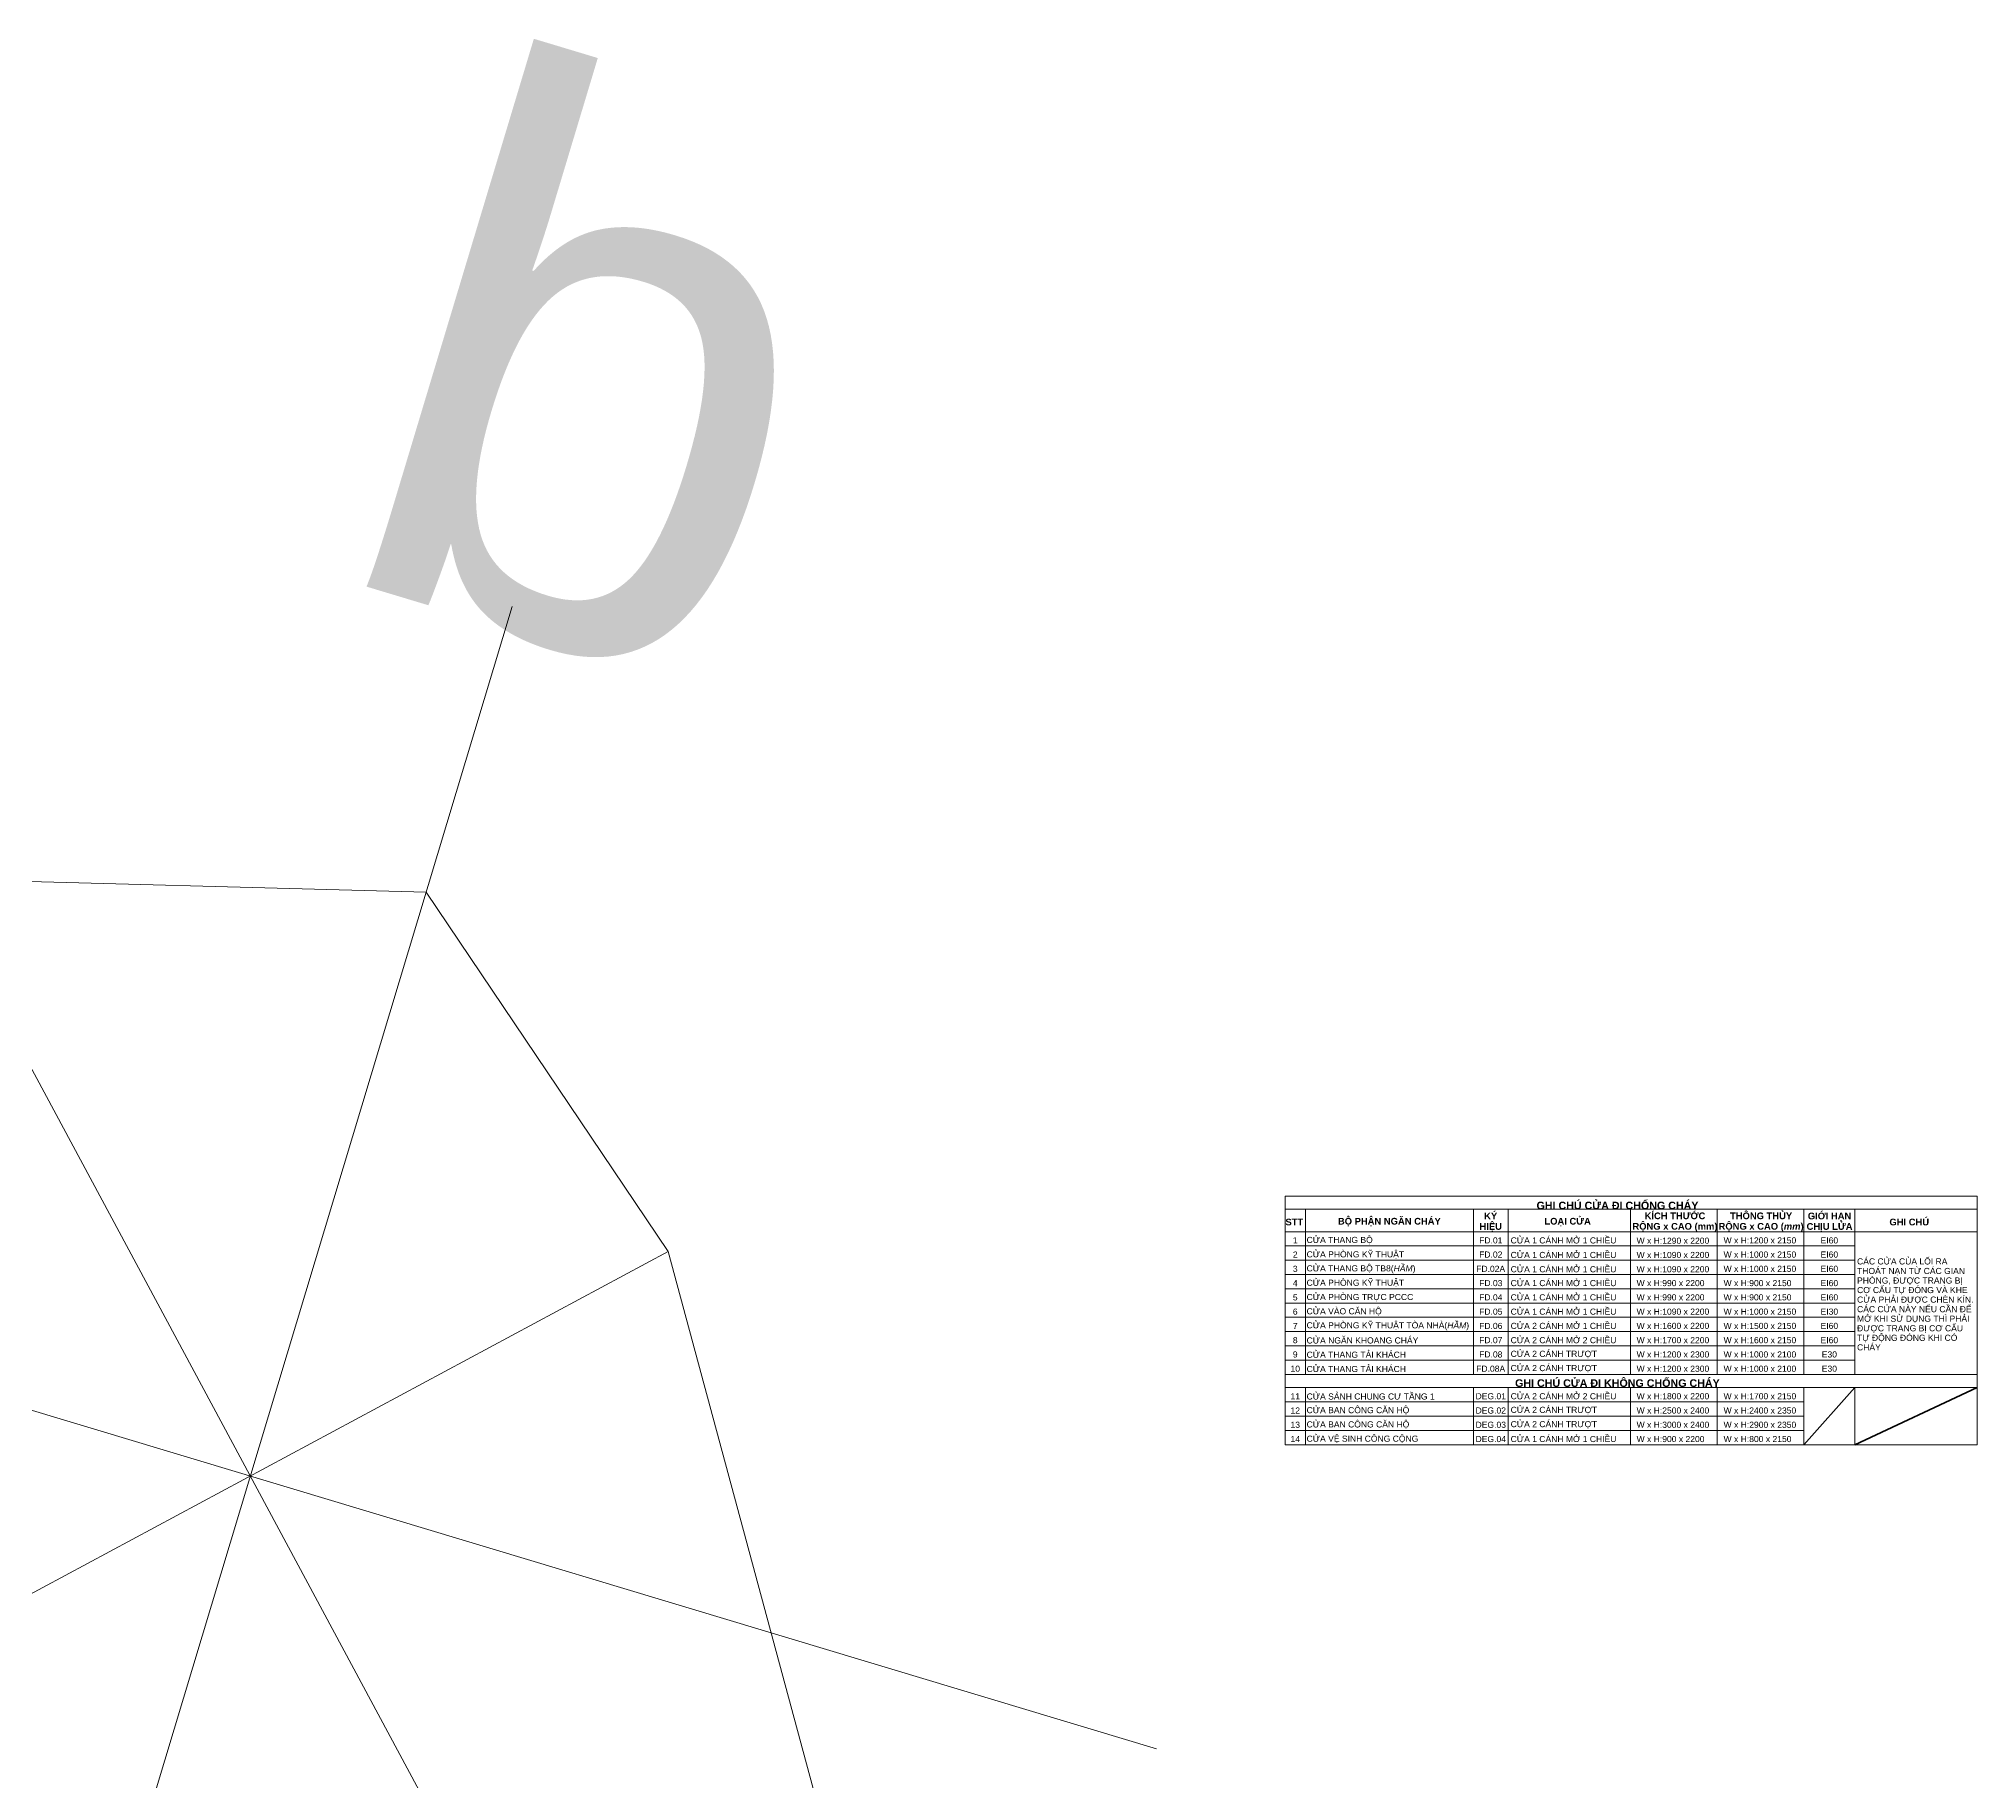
# Model space of a CAD drawing. Header units: millimetres. Extents: x 1591 to 239055, y -15958 to 83255.
# Drawn here: x 39640 to 58655, y -1377 to 15718 of the extents above; entities that cross this region are included whole.
import ezdxf

# ---------------------------------------------------------------- set-up
doc = ezdxf.new("R2010")
doc.units = ezdxf.units.MM
for name, color, linetype, lineweight in [('A-DETL-THIN', 151, 'Continuous', 18), ('A-DETL-WIDE', 214, 'Continuous', 70), ('G-ANNO-TEXT-1', 7, 'Continuous', 9), ('HOA GIO_TIEN GIANG_dwg-1', 250, 'Continuous', 18), ('TEXT', 7, 'Continuous', 9), ('TEXT-1', 7, 'Continuous', 18)]:
    doc.layers.add(name, color=color, linetype=linetype, lineweight=lineweight)
doc.styles.add('Arial', font='arial_0.ttf', dxfattribs={"height": 5335.983317})
doc.styles.add('Arial_3', font='arial_0.ttf', dxfattribs={"height": 75})
doc.styles.add('Arial_6', font='arial_0.ttf', dxfattribs={"height": 60})
doc.styles.add('Arial_B', font='arialbd_0.ttf', dxfattribs={"height": 66})

# ---------------------------------------------------------------- blocks, each defined once
blk = doc.blocks.new('HOA GIO_TIEN GIANG_dwg-1605386-TỔNG THỂ_HOA GIÓ')
at = {"layer": 'TEXT'}
for p, q in [((8395, 10147), (2680, -8828)), ((15264, -15958), (2679, 7475)), ((-5985, 5174), (14714, -1060)), ((-15264, -9710), (9926, 3819))]:
    blk.add_line(p, q, dxfattribs=at)
at = {"layer": 'TEXT', "flags": 128}
blk.add_lwpolyline([(7552, 7347), (9926, 3819), (15264, -15958), (3396, -6448), (-15264, -9710), (2679, 7475), (7552, 7347), (9926, 3819), (15264, -15958), (3396, -6448), (-15264, -9710), (2679, 7475)], close=True, dxfattribs=at)
at = {"layer": 'TEXT-1', "insert": (8045, 15591), "char_height": 5336, "width": 4124.3, "attachment_point": 1, "rotation": 343.2379, "line_spacing_factor": 0.941778, "style": 'Arial'}
blk.add_mtext('b', dxfattribs=at)

msp = doc.modelspace()

# ---------------------------------------------------------------- linework, layer by layer
at = {"layer": 'A-DETL-THIN'}
for p, q in [((51865.5, 1924.3), (51865.5, 4364.3)), ((51865.5, 4364.3), (58655.5, 4364.3)), ((51865.5, 4234.3), (58655.5, 4234.3)), ((52065.5, 2614.3), (52065.5, 4234.3)), ((53715.5, 2614.3), (53715.5, 4234.3)), ((54055.5, 2614.3), (54055.5, 4234.3)), ((55255.5, 2614.3), (55255.5, 4234.3)), ((56105.5, 2614.3), (56105.5, 4234.3)), ((56955.5, 2614.3), (56955.5, 4234.3)), ((57455.5, 3454.3), (57455.5, 4234.3)), ((58655.5, 1924.3), (58655.5, 4364.3)), ((51865.5, 4014.3), (58655.5, 4014.3)), ((51865.5, 4014.3), (58655.5, 4014.3)), ((51865.5, 4014.3), (58655.5, 4014.3)), ((51865.5, 4014.3), (58655.5, 4014.3)), ((51865.5, 3874.3), (57455.5, 3874.3)), ((51865.5, 3734.3), (57455.5, 3734.3)), ((51865.5, 3594.3), (57455.5, 3594.3)), ((51865.5, 3454.3), (57455.5, 3454.3)), ((53715.5, 3399.3), (53715.5, 3594.3)), ((57455.5, 2614.3), (57455.5, 3594.3)), ((57455.5, 3174.3), (57455.5, 3454.3)), ((51865.5, 3314.3), (57455.5, 3314.3)), ((51865.5, 3174.3), (57455.5, 3174.3)), ((51865.5, 3174.3), (57455.5, 3174.3)), ((51865.5, 3034.3), (57455.5, 3034.3)), ((51865.5, 3034.3), (57455.5, 3034.3)), ((51865.5, 2894.3), (57455.5, 2894.3)), ((51865.5, 2754.3), (57455.5, 2754.3)), ((51865.5, 2614.3), (57455.5, 2614.3)), ((51865.5, 2614.3), (58655.5, 2614.3)), ((51865.5, 2484.3), (58655.5, 2484.3)), ((52065.5, 1924.3), (52065.5, 2484.3)), ((53715.5, 1924.3), (53715.5, 2484.3)), ((54055.5, 1924.3), (54055.5, 2484.3)), ((55255.5, 1924.3), (55255.5, 2484.3)), ((56105.5, 1924.3), (56105.5, 2484.3)), ((56955.5, 1924.3), (56955.5, 2484.3)), ((57455.5, 1924.3), (57455.5, 2484.3)), ((51865.5, 2344.3), (56955.5, 2344.3)), ((51865.5, 2204.3), (56955.5, 2204.3)), ((51865.5, 2064.3), (56955.5, 2064.3)), ((51865.5, 1924.3), (56955.5, 1924.3)), ((51865.5, 1924.3), (58655.5, 1924.3))]:
    msp.add_line(p, q, dxfattribs=at)
at = {"layer": 'A-DETL-WIDE'}
for p, q in [((57455.5, 2484.3), (56955.5, 1924.3)), ((57455.5, 1924.3), (58655.5, 2484.3))]:
    msp.add_line(p, q, dxfattribs=at)

# ---------------------------------------------------------------- block references
at = {"layer": 'HOA GIO_TIEN GIANG_dwg-1'}
msp.add_blockref('HOA GIO_TIEN GIANG_dwg-1605386-TỔNG THỂ_HOA GIÓ', (35888.9, 0), dxfattribs=at)

# ---------------------------------------------------------------- texts
at = {"layer": 'G-ANNO-TEXT-1', "line_spacing_factor": 0.936439}
for s, insert, char_height, width, attachment_point, style in [('\\pt381.00018,761.9997,1142.99988,1524.00006,1905.00024,2285.99976,2666.99994,3048.00012,3429.0003,3809.99982,4191,4572.00018,4952.9997,5333.99988,5715.00006,6096.00024,6476.99976,6857.99994,7239.00012,7620.0003,8000.99982,8382,8763.00018,9143.9997,9524.99988,9906.00006,10287.00024,10667.99976,11048.99994,11430.00012,11811.0003,12191.99982;KÝ\\PHIỆU', (53882.9, 4108.4), 66, 260.1, 5, 'Arial_B'), ('\\pt3,6,9,12,15,18,21,24,27,30,33,36,39,42,45,48,51,54,57,60,63,66,69,72,75,78,81,84,87,90,93,96;{\\fArial|b1|i0|c0|p34;GHI CHÚ CỬA ĐI CHỐNG CHÁY}', (55126.7, 4270.8), 75, 3710.7, 5, 'Arial_3'), ('\\pt381.00018,761.9997,1142.99988,1524.00006,1905.00024,2285.99976,2666.99994,3048.00012,3429.0003,3809.99982,4191,4572.00018,4952.9997,5333.99988,5715.00006,6096.00024,6476.99976,6857.99994,7239.00012,7620.0003,8000.99982,8382,8763.00018,9143.9997,9524.99988,9906.00006,10287.00024,10667.99976,11048.99994,11430.00012,11811.0003,12191.99982;KÍCH THƯỚC\\PRỘNG x CAO (mm)', (55690.5, 4108.4), 66, 821.7, 5, 'Arial_B'), ('\\pt381.00018,761.9997,1142.99988,1524.00006,1905.00024,2285.99976,2666.99994,3048.00012,3429.0003,3809.99982,4191,4572.00018,4952.9997,5333.99988,5715.00006,6096.00024,6476.99976,6857.99994,7239.00012,7620.0003,8000.99982,8382,8763.00018,9143.9997,9524.99988,9906.00006,10287.00024,10667.99976,11048.99994,11430.00012,11811.0003,12191.99982;THÔNG THỦY\\PRỘNG x CAO ({\\fArial|b1|i1|c0|p34;mm})', (56535.5, 4108.4), 66, 819.6, 5, 'Arial_B'), ('\\pt381.00018,761.9997,1142.99988,1524.00006,1905.00024,2285.99976,2666.99994,3048.00012,3429.0003,3809.99982,4191,4572.00018,4952.9997,5333.99988,5715.00006,6096.00024,6476.99976,6857.99994,7239.00012,7620.0003,8000.99982,8382,8763.00018,9143.9997,9524.99988,9906.00006,10287.00024,10667.99976,11048.99994,11430.00012,11811.0003,12191.99982;GIỚI HẠN\\PCHỊU LỬA', (57206.8, 4108.4), 66, 436.5, 5, 'Arial_B'), ('\\pt381.00018,761.9997,1142.99988,1524.00006,1905.00024,2285.99976,2666.99994,3048.00012,3429.0003,3809.99982,4191,4572.00018,4952.9997,5333.99988,5715.00006,6096.00024,6476.99976,6857.99994,7239.00012,7620.0003,8000.99982,8382,8763.00018,9143.9997,9524.99988,9906.00006,10287.00024,10667.99976,11048.99994,11430.00012,11811.0003,12191.99982;STT', (51956.3, 4108.6), 66, 242.1, 5, 'Arial_B'), ('\\pt381.00018,761.9997,1142.99988,1524.00006,1905.00024,2285.99976,2666.99994,3048.00012,3429.0003,3809.99982,4191,4572.00018,4952.9997,5333.99988,5715.00006,6096.00024,6476.99976,6857.99994,7239.00012,7620.0003,8000.99982,8382,8763.00018,9143.9997,9524.99988,9906.00006,10287.00024,10667.99976,11048.99994,11430.00012,11811.0003,12191.99982;BỘ PHẬN NGĂN CHÁY', (52888.5, 4108.6), 66, 1224.3, 5, 'Arial_B'), ('\\pt381.00018,761.9997,1142.99988,1524.00006,1905.00024,2285.99976,2666.99994,3048.00012,3429.0003,3809.99982,4191,4572.00018,4952.9997,5333.99988,5715.00006,6096.00024,6476.99976,6857.99994,7239.00012,7620.0003,8000.99982,8382,8763.00018,9143.9997,9524.99988,9906.00006,10287.00024,10667.99976,11048.99994,11430.00012,11811.0003,12191.99982;LOẠI CỬA', (54637.3, 4108.6), 66, 611.1, 5, 'Arial_B'), ('\\pt381.00018,761.9997,1142.99988,1524.00006,1905.00024,2285.99976,2666.99994,3048.00012,3429.0003,3809.99982,4191,4572.00018,4952.9997,5333.99988,5715.00006,6096.00024,6476.99976,6857.99994,7239.00012,7620.0003,8000.99982,8382,8763.00018,9143.9997,9524.99988,9906.00006,10287.00024,10667.99976,11048.99994,11430.00012,11811.0003,12191.99982;GHI CHÚ', (57988.5, 4108.6), 66, 424.8, 5, 'Arial_B'), ('\\pt381,762,1143,1524,1905,2286,2667,3048,3429,3810,4191,4572,4953,5334,5715,6096,6477,6858,7239,7620,8001,8382,8763,9144,9525,9906,10287,10668,11049,11430,11811,12192;2', (51965.5, 3789.7), 60, 200.4, 5, 'Arial_6'), ('\\pt381,762,1143,1524,1905,2286,2667,3048,3429,3810,4191,4572,4953,5334,5715,6096,6477,6858,7239,7620,8001,8382,8763,9144,9525,9906,10287,10668,11049,11430,11811,12192;1', (51965.5, 3929.7), 60, 200.4, 5, 'Arial_6'), ('\\pt381,762,1143,1524,1905,2286,2667,3048,3429,3810,4191,4572,4953,5334,5715,6096,6477,6858,7239,7620,8001,8382,8763,9144,9525,9906,10287,10668,11049,11430,11811,12192;CỬA THANG BỘ', (52076.9, 3927), 60, 1039.8, 4, 'Arial_6'), ('\\pt381,762,1143,1524,1905,2286,2667,3048,3429,3810,4191,4572,4953,5334,5715,6096,6477,6858,7239,7620,8001,8382,8763,9144,9525,9906,10287,10668,11049,11430,11811,12192;CỬA PHÒNG KỸ THUẬT', (52076.9, 3785.7), 60, 1035.9, 4, 'Arial_6'), ('\\pt381,762,1143,1524,1905,2286,2667,3048,3429,3810,4191,4572,4953,5334,5715,6096,6477,6858,7239,7620,8001,8382,8763,9144,9525,9906,10287,10668,11049,11430,11811,12192;FD.01', (53883.6, 3928.5), 60, 339.3, 5, 'Arial_6'), ('\\pt381,762,1143,1524,1905,2286,2667,3048,3429,3810,4191,4572,4953,5334,5715,6096,6477,6858,7239,7620,8001,8382,8763,9144,9525,9906,10287,10668,11049,11430,11811,12192;FD.02', (53883.6, 3789.7), 60, 339.3, 5, 'Arial_6'), ('\\pt381,762,1143,1524,1905,2286,2667,3048,3429,3810,4191,4572,4953,5334,5715,6096,6477,6858,7239,7620,8001,8382,8763,9144,9525,9906,10287,10668,11049,11430,11811,12192;CỬA 1 CÁNH MỞ 1 CHIỀU', (54078.6, 3928.5), 60, 1075.5, 4, 'Arial_6'), ('\\pt381,762,1143,1524,1905,2286,2667,3048,3429,3810,4191,4572,4953,5334,5715,6096,6477,6858,7239,7620,8001,8382,8763,9144,9525,9906,10287,10668,11049,11430,11811,12192;CỬA 1 CÁNH MỞ 1 CHIỀU', (54078.6, 3785.7), 60, 1071.6, 4, 'Arial_6'), ('\\pt381,762,1143,1524,1905,2286,2667,3048,3429,3810,4191,4572,4953,5334,5715,6096,6477,6858,7239,7620,8001,8382,8763,9144,9525,9906,10287,10668,11049,11430,11811,12192;W x H:1290 x 2200', (55314.1, 3925.7), 60, 738.3, 4, 'Arial_6'), ('\\pt381,762,1143,1524,1905,2286,2667,3048,3429,3810,4191,4572,4953,5334,5715,6096,6477,6858,7239,7620,8001,8382,8763,9144,9525,9906,10287,10668,11049,11430,11811,12192;W x H:1090 x 2200', (55314.1, 3785.7), 60, 742.2, 4, 'Arial_6'), ('\\pt381,762,1143,1524,1905,2286,2667,3048,3429,3810,4191,4572,4953,5334,5715,6096,6477,6858,7239,7620,8001,8382,8763,9144,9525,9906,10287,10668,11049,11430,11811,12192;W x H:1200 x 2150', (56167.4, 3928.5), 60, 744.3, 4, 'Arial_6'), ('\\pt381,762,1143,1524,1905,2286,2667,3048,3429,3810,4191,4572,4953,5334,5715,6096,6477,6858,7239,7620,8001,8382,8763,9144,9525,9906,10287,10668,11049,11430,11811,12192;W x H:1000 x 2150', (56167.4, 3789.7), 60, 740.1, 4, 'Arial_6'), ('\\pt381,762,1143,1524,1905,2286,2667,3048,3429,3810,4191,4572,4953,5334,5715,6096,6477,6858,7239,7620,8001,8382,8763,9144,9525,9906,10287,10668,11049,11430,11811,12192;EI60', (57205, 3928.5), 60, 331.5, 5, 'Arial_6'), ('\\pt381,762,1143,1524,1905,2286,2667,3048,3429,3810,4191,4572,4953,5334,5715,6096,6477,6858,7239,7620,8001,8382,8763,9144,9525,9906,10287,10668,11049,11430,11811,12192;EI60', (57205, 3789.7), 60, 331.5, 5, 'Arial_6'), ('\\pt381,762,1143,1524,1905,2286,2667,3048,3429,3810,4191,4572,4953,5334,5715,6096,6477,6858,7239,7620,8001,8382,8763,9144,9525,9906,10287,10668,11049,11430,11811,12192;3', (51965.5, 3649.7), 60, 200.4, 5, 'Arial_6'), ('\\pt381,762,1143,1524,1905,2286,2667,3048,3429,3810,4191,4572,4953,5334,5715,6096,6477,6858,7239,7620,8001,8382,8763,9144,9525,9906,10287,10668,11049,11430,11811,12192;CỬA THANG BỘ TB8({\\fArial|b0|i1|c0|p34;HẦM})', (52076.9, 3645.7), 60, 1633.2, 4, 'Arial_6'), ('\\pt381,762,1143,1524,1905,2286,2667,3048,3429,3810,4191,4572,4953,5334,5715,6096,6477,6858,7239,7620,8001,8382,8763,9144,9525,9906,10287,10668,11049,11430,11811,12192;FD.02A', (53882.7, 3649.7), 60, 339.3, 5, 'Arial_6'), ('\\pt381,762,1143,1524,1905,2286,2667,3048,3429,3810,4191,4572,4953,5334,5715,6096,6477,6858,7239,7620,8001,8382,8763,9144,9525,9906,10287,10668,11049,11430,11811,12192;CỬA 1 CÁNH MỞ 1 CHIỀU', (54078.6, 3645.7), 60, 1069.5, 4, 'Arial_6'), ('\\pt381,762,1143,1524,1905,2286,2667,3048,3429,3810,4191,4572,4953,5334,5715,6096,6477,6858,7239,7620,8001,8382,8763,9144,9525,9906,10287,10668,11049,11430,11811,12192;W x H:1090 x 2200', (55314.1, 3645.7), 60, 744.3, 4, 'Arial_6'), ('\\pt381,762,1143,1524,1905,2286,2667,3048,3429,3810,4191,4572,4953,5334,5715,6096,6477,6858,7239,7620,8001,8382,8763,9144,9525,9906,10287,10668,11049,11430,11811,12192;W x H:1000 x 2150', (56167.4, 3649.7), 60, 748.2, 4, 'Arial_6'), ('\\pt381,762,1143,1524,1905,2286,2667,3048,3429,3810,4191,4572,4953,5334,5715,6096,6477,6858,7239,7620,8001,8382,8763,9144,9525,9906,10287,10668,11049,11430,11811,12192;EI60', (57205, 3649.7), 60, 331.5, 5, 'Arial_6'), ('\\pt381,762,1143,1524,1905,2286,2667,3048,3429,3810,4191,4572,4953,5334,5715,6096,6477,6858,7239,7620,8001,8382,8763,9144,9525,9906,10287,10668,11049,11430,11811,12192;CÁC CỬA CỦA LỐI RA THOÁT NẠN TỪ CÁC GIAN PHÒNG, ĐƯỢC TRANG BỊ CƠ CẤU TỰ ĐÓNG VÀ KHE CỬA PHẢI ĐƯỢC CHÈN KÍN. CÁC CỬA NÀY NẾU CẦN ĐỂ MỞ KHI SỬ DỤNG THÌ PHẢI ĐƯỢC TRANG BỊ CƠ CẤU TỰ ĐỘNG ĐÓNG KHI CÓ CHÁY', (57476.6, 3300.9), 60, 1168.8, 4, 'Arial_6'), ('\\pt381,762,1143,1524,1905,2286,2667,3048,3429,3810,4191,4572,4953,5334,5715,6096,6477,6858,7239,7620,8001,8382,8763,9144,9525,9906,10287,10668,11049,11430,11811,12192;4', (51965.5, 3509.7), 60, 200.4, 5, 'Arial_6'), ('\\pt381,762,1143,1524,1905,2286,2667,3048,3429,3810,4191,4572,4953,5334,5715,6096,6477,6858,7239,7620,8001,8382,8763,9144,9525,9906,10287,10668,11049,11430,11811,12192;CỬA PHÒNG KỸ THUẬT', (52076.9, 3507), 60, 1039.8, 4, 'Arial_6'), ('\\pt381,762,1143,1524,1905,2286,2667,3048,3429,3810,4191,4572,4953,5334,5715,6096,6477,6858,7239,7620,8001,8382,8763,9144,9525,9906,10287,10668,11049,11430,11811,12192;FD.03', (53883.6, 3509.7), 60, 339.3, 5, 'Arial_6'), ('\\pt381,762,1143,1524,1905,2286,2667,3048,3429,3810,4191,4572,4953,5334,5715,6096,6477,6858,7239,7620,8001,8382,8763,9144,9525,9906,10287,10668,11049,11430,11811,12192;CỬA 1 CÁNH MỞ 1 CHIỀU', (54078.6, 3509.7), 60, 1071.6, 4, 'Arial_6'), ('\\pt381,762,1143,1524,1905,2286,2667,3048,3429,3810,4191,4572,4953,5334,5715,6096,6477,6858,7239,7620,8001,8382,8763,9144,9525,9906,10287,10668,11049,11430,11811,12192;W x H:990 x 2200', (55314.1, 3509.7), 60, 706.5, 4, 'Arial_6'), ('\\pt381,762,1143,1524,1905,2286,2667,3048,3429,3810,4191,4572,4953,5334,5715,6096,6477,6858,7239,7620,8001,8382,8763,9144,9525,9906,10287,10668,11049,11430,11811,12192;W x H:900 x 2150', (56167.4, 3509.7), 60, 748.2, 4, 'Arial_6'), ('\\pt381,762,1143,1524,1905,2286,2667,3048,3429,3810,4191,4572,4953,5334,5715,6096,6477,6858,7239,7620,8001,8382,8763,9144,9525,9906,10287,10668,11049,11430,11811,12192;EI60', (57205, 3509.7), 60, 331.5, 5, 'Arial_6'), ('\\pt381,762,1143,1524,1905,2286,2667,3048,3429,3810,4191,4572,4953,5334,5715,6096,6477,6858,7239,7620,8001,8382,8763,9144,9525,9906,10287,10668,11049,11430,11811,12192;5', (51965.5, 3369.7), 60, 200.4, 5, 'Arial_6'), ('\\pt381,762,1143,1524,1905,2286,2667,3048,3429,3810,4191,4572,4953,5334,5715,6096,6477,6858,7239,7620,8001,8382,8763,9144,9525,9906,10287,10668,11049,11430,11811,12192;6', (51965.5, 3229.7), 60, 200.4, 5, 'Arial_6'), ('\\pt381,762,1143,1524,1905,2286,2667,3048,3429,3810,4191,4572,4953,5334,5715,6096,6477,6858,7239,7620,8001,8382,8763,9144,9525,9906,10287,10668,11049,11430,11811,12192;CỬA PHÒNG TRỰC PCCC', (52076.9, 3367), 60, 1621.2, 4, 'Arial_6'), ('\\pt381,762,1143,1524,1905,2286,2667,3048,3429,3810,4191,4572,4953,5334,5715,6096,6477,6858,7239,7620,8001,8382,8763,9144,9525,9906,10287,10668,11049,11430,11811,12192;CỬA VÀO CĂN HỘ', (52076.9, 3227), 60, 1039.8, 4, 'Arial_6'), ('\\pt381,762,1143,1524,1905,2286,2667,3048,3429,3810,4191,4572,4953,5334,5715,6096,6477,6858,7239,7620,8001,8382,8763,9144,9525,9906,10287,10668,11049,11430,11811,12192;FD.04', (53883.6, 3369.7), 60, 339.3, 5, 'Arial_6'), ('\\pt381,762,1143,1524,1905,2286,2667,3048,3429,3810,4191,4572,4953,5334,5715,6096,6477,6858,7239,7620,8001,8382,8763,9144,9525,9906,10287,10668,11049,11430,11811,12192;FD.05', (53883.6, 3229.7), 60, 339.3, 5, 'Arial_6'), ('\\pt381,762,1143,1524,1905,2286,2667,3048,3429,3810,4191,4572,4953,5334,5715,6096,6477,6858,7239,7620,8001,8382,8763,9144,9525,9906,10287,10668,11049,11430,11811,12192;CỬA 1 CÁNH MỞ 1 CHIỀU', (54078.6, 3369.7), 60, 1065.6, 4, 'Arial_6'), ('\\pt381,762,1143,1524,1905,2286,2667,3048,3429,3810,4191,4572,4953,5334,5715,6096,6477,6858,7239,7620,8001,8382,8763,9144,9525,9906,10287,10668,11049,11430,11811,12192;CỬA 1 CÁNH MỞ 1 CHIỀU', (54078.6, 3229.7), 60, 1069.5, 4, 'Arial_6'), ('\\pt381,762,1143,1524,1905,2286,2667,3048,3429,3810,4191,4572,4953,5334,5715,6096,6477,6858,7239,7620,8001,8382,8763,9144,9525,9906,10287,10668,11049,11430,11811,12192;W x H:990 x 2200', (55314.1, 3369.7), 60, 738.3, 4, 'Arial_6'), ('\\pt381,762,1143,1524,1905,2286,2667,3048,3429,3810,4191,4572,4953,5334,5715,6096,6477,6858,7239,7620,8001,8382,8763,9144,9525,9906,10287,10668,11049,11430,11811,12192;W x H:1090 x 2200', (55314.1, 3229.7), 60, 752.1, 4, 'Arial_6'), ('\\pt381,762,1143,1524,1905,2286,2667,3048,3429,3810,4191,4572,4953,5334,5715,6096,6477,6858,7239,7620,8001,8382,8763,9144,9525,9906,10287,10668,11049,11430,11811,12192;W x H:900 x 2150', (56167.4, 3369.7), 60, 748.2, 4, 'Arial_6'), ('\\pt381,762,1143,1524,1905,2286,2667,3048,3429,3810,4191,4572,4953,5334,5715,6096,6477,6858,7239,7620,8001,8382,8763,9144,9525,9906,10287,10668,11049,11430,11811,12192;W x H:1000 x 2150', (56167.4, 3229.7), 60, 746.1, 4, 'Arial_6'), ('\\pt381,762,1143,1524,1905,2286,2667,3048,3429,3810,4191,4572,4953,5334,5715,6096,6477,6858,7239,7620,8001,8382,8763,9144,9525,9906,10287,10668,11049,11430,11811,12192;EI60', (57205, 3369.7), 60, 331.5, 5, 'Arial_6'), ('\\pt381,762,1143,1524,1905,2286,2667,3048,3429,3810,4191,4572,4953,5334,5715,6096,6477,6858,7239,7620,8001,8382,8763,9144,9525,9906,10287,10668,11049,11430,11811,12192;EI30', (57205, 3229.7), 60, 331.5, 5, 'Arial_6'), ('\\pt381,762,1143,1524,1905,2286,2667,3048,3429,3810,4191,4572,4953,5334,5715,6096,6477,6858,7239,7620,8001,8382,8763,9144,9525,9906,10287,10668,11049,11430,11811,12192;7', (51965.5, 3089.7), 60, 200.4, 5, 'Arial_6'), ('\\pt381,762,1143,1524,1905,2286,2667,3048,3429,3810,4191,4572,4953,5334,5715,6096,6477,6858,7239,7620,8001,8382,8763,9144,9525,9906,10287,10668,11049,11430,11811,12192;CỬA PHÒNG KỸ THUẬT TÒA NHÀ({\\fArial|b0|i1|c0|p34;HẦM})', (52076.9, 3087), 60, 1635.3, 4, 'Arial_6'), ('\\pt381,762,1143,1524,1905,2286,2667,3048,3429,3810,4191,4572,4953,5334,5715,6096,6477,6858,7239,7620,8001,8382,8763,9144,9525,9906,10287,10668,11049,11430,11811,12192;FD.06', (53883.6, 3089.7), 60, 339.3, 5, 'Arial_6'), ('\\pt381,762,1143,1524,1905,2286,2667,3048,3429,3810,4191,4572,4953,5334,5715,6096,6477,6858,7239,7620,8001,8382,8763,9144,9525,9906,10287,10668,11049,11430,11811,12192;CỬA 2 CÁNH MỞ 1 CHIỀU', (54078.6, 3089.7), 60, 1091.4, 4, 'Arial_6'), ('\\pt381,762,1143,1524,1905,2286,2667,3048,3429,3810,4191,4572,4953,5334,5715,6096,6477,6858,7239,7620,8001,8382,8763,9144,9525,9906,10287,10668,11049,11430,11811,12192;W x H:1600 x 2200', (55314.1, 3089.7), 60, 752.1, 4, 'Arial_6'), ('\\pt381,762,1143,1524,1905,2286,2667,3048,3429,3810,4191,4572,4953,5334,5715,6096,6477,6858,7239,7620,8001,8382,8763,9144,9525,9906,10287,10668,11049,11430,11811,12192;W x H:1500 x 2150', (56167.4, 3089.7), 60, 746.1, 4, 'Arial_6'), ('\\pt381,762,1143,1524,1905,2286,2667,3048,3429,3810,4191,4572,4953,5334,5715,6096,6477,6858,7239,7620,8001,8382,8763,9144,9525,9906,10287,10668,11049,11430,11811,12192;EI60', (57205, 3089.7), 60, 331.5, 5, 'Arial_6'), ('\\pt381,762,1143,1524,1905,2286,2667,3048,3429,3810,4191,4572,4953,5334,5715,6096,6477,6858,7239,7620,8001,8382,8763,9144,9525,9906,10287,10668,11049,11430,11811,12192;8', (51965.5, 2949.7), 60, 200.4, 5, 'Arial_6'), ('\\pt381,762,1143,1524,1905,2286,2667,3048,3429,3810,4191,4572,4953,5334,5715,6096,6477,6858,7239,7620,8001,8382,8763,9144,9525,9906,10287,10668,11049,11430,11811,12192;CỬA NGĂN KHOANG CHÁY', (52076.9, 2947), 60, 1476.3, 4, 'Arial_6'), ('\\pt381,762,1143,1524,1905,2286,2667,3048,3429,3810,4191,4572,4953,5334,5715,6096,6477,6858,7239,7620,8001,8382,8763,9144,9525,9906,10287,10668,11049,11430,11811,12192;CỬA THANG TẢI KHÁCH', (52076.9, 2807), 60, 1039.8, 4, 'Arial_6'), ('\\pt381,762,1143,1524,1905,2286,2667,3048,3429,3810,4191,4572,4953,5334,5715,6096,6477,6858,7239,7620,8001,8382,8763,9144,9525,9906,10287,10668,11049,11430,11811,12192;FD.07', (53883.6, 2949.7), 60, 339.3, 5, 'Arial_6'), ('\\pt381,762,1143,1524,1905,2286,2667,3048,3429,3810,4191,4572,4953,5334,5715,6096,6477,6858,7239,7620,8001,8382,8763,9144,9525,9906,10287,10668,11049,11430,11811,12192;CỬA 2 CÁNH MỞ 2 CHIỀU', (54078.6, 2949.7), 60, 1065.6, 4, 'Arial_6'), ('\\pt381,762,1143,1524,1905,2286,2667,3048,3429,3810,4191,4572,4953,5334,5715,6096,6477,6858,7239,7620,8001,8382,8763,9144,9525,9906,10287,10668,11049,11430,11811,12192;CỬA 2 CÁNH TRƯỢT', (54078.6, 2809.7), 60, 1057.8, 4, 'Arial_6'), ('\\pt381,762,1143,1524,1905,2286,2667,3048,3429,3810,4191,4572,4953,5334,5715,6096,6477,6858,7239,7620,8001,8382,8763,9144,9525,9906,10287,10668,11049,11430,11811,12192;W x H:1700 x 2200', (55314.1, 2949.7), 60, 748.2, 4, 'Arial_6'), ('\\pt381,762,1143,1524,1905,2286,2667,3048,3429,3810,4191,4572,4953,5334,5715,6096,6477,6858,7239,7620,8001,8382,8763,9144,9525,9906,10287,10668,11049,11430,11811,12192;W x H:1600 x 2150', (56167.4, 2949.7), 60, 742.2, 4, 'Arial_6'), ('\\pt381,762,1143,1524,1905,2286,2667,3048,3429,3810,4191,4572,4953,5334,5715,6096,6477,6858,7239,7620,8001,8382,8763,9144,9525,9906,10287,10668,11049,11430,11811,12192;EI60', (57205, 2949.7), 60, 331.5, 5, 'Arial_6'), ('\\pt381,762,1143,1524,1905,2286,2667,3048,3429,3810,4191,4572,4953,5334,5715,6096,6477,6858,7239,7620,8001,8382,8763,9144,9525,9906,10287,10668,11049,11430,11811,12192;10', (51965.7, 2669.7), 60, 200.4, 5, 'Arial_6'), ('\\pt381,762,1143,1524,1905,2286,2667,3048,3429,3810,4191,4572,4953,5334,5715,6096,6477,6858,7239,7620,8001,8382,8763,9144,9525,9906,10287,10668,11049,11430,11811,12192;9', (51965.5, 2809.7), 60, 200.4, 5, 'Arial_6'), ('\\pt381,762,1143,1524,1905,2286,2667,3048,3429,3810,4191,4572,4953,5334,5715,6096,6477,6858,7239,7620,8001,8382,8763,9144,9525,9906,10287,10668,11049,11430,11811,12192;CỬA THANG TẢI KHÁCH', (52076.9, 2667), 60, 1039.8, 4, 'Arial_6'), ('\\pt381,762,1143,1524,1905,2286,2667,3048,3429,3810,4191,4572,4953,5334,5715,6096,6477,6858,7239,7620,8001,8382,8763,9144,9525,9906,10287,10668,11049,11430,11811,12192;FD.08A', (53882.7, 2669.7), 60, 339.3, 5, 'Arial_6'), ('\\pt381,762,1143,1524,1905,2286,2667,3048,3429,3810,4191,4572,4953,5334,5715,6096,6477,6858,7239,7620,8001,8382,8763,9144,9525,9906,10287,10668,11049,11430,11811,12192;FD.08', (53883.6, 2809.7), 60, 339.3, 5, 'Arial_6'), ('\\pt381,762,1143,1524,1905,2286,2667,3048,3429,3810,4191,4572,4953,5334,5715,6096,6477,6858,7239,7620,8001,8382,8763,9144,9525,9906,10287,10668,11049,11430,11811,12192;CỬA 2 CÁNH TRƯỢT', (54078.6, 2669.7), 60, 1057.8, 4, 'Arial_6'), ('\\pt381,762,1143,1524,1905,2286,2667,3048,3429,3810,4191,4572,4953,5334,5715,6096,6477,6858,7239,7620,8001,8382,8763,9144,9525,9906,10287,10668,11049,11430,11811,12192;W x H:1200 x 2300', (55314.1, 2809.7), 60, 742.2, 4, 'Arial_6'), ('\\pt381,762,1143,1524,1905,2286,2667,3048,3429,3810,4191,4572,4953,5334,5715,6096,6477,6858,7239,7620,8001,8382,8763,9144,9525,9906,10287,10668,11049,11430,11811,12192;W x H:1200 x 2300', (55314.1, 2669.7), 60, 742.2, 4, 'Arial_6'), ('\\pt381,762,1143,1524,1905,2286,2667,3048,3429,3810,4191,4572,4953,5334,5715,6096,6477,6858,7239,7620,8001,8382,8763,9144,9525,9906,10287,10668,11049,11430,11811,12192;W x H:1000 x 2100', (56167.4, 2809.7), 60, 740.1, 4, 'Arial_6'), ('\\pt381,762,1143,1524,1905,2286,2667,3048,3429,3810,4191,4572,4953,5334,5715,6096,6477,6858,7239,7620,8001,8382,8763,9144,9525,9906,10287,10668,11049,11430,11811,12192;W x H:1000 x 2100', (56167.4, 2669.7), 60, 740.1, 4, 'Arial_6'), ('\\pt381,762,1143,1524,1905,2286,2667,3048,3429,3810,4191,4572,4953,5334,5715,6096,6477,6858,7239,7620,8001,8382,8763,9144,9525,9906,10287,10668,11049,11430,11811,12192;E30', (57205, 2809.7), 60, 331.5, 5, 'Arial_6'), ('\\pt381,762,1143,1524,1905,2286,2667,3048,3429,3810,4191,4572,4953,5334,5715,6096,6477,6858,7239,7620,8001,8382,8763,9144,9525,9906,10287,10668,11049,11430,11811,12192;E30', (57205, 2669.7), 60, 331.5, 5, 'Arial_6'), ('\\pt3,6,9,12,15,18,21,24,27,30,33,36,39,42,45,48,51,54,57,60,63,66,69,72,75,78,81,84,87,90,93,96;{\\fArial|b1|i0|c0|p34;GHI CHÚ CỬA ĐI KHÔNG CHỐNG CHÁY}', (55125.7, 2528.3), 75, 3710.7, 5, 'Arial_3'), ('\\pt381,762,1143,1524,1905,2286,2667,3048,3429,3810,4191,4572,4953,5334,5715,6096,6477,6858,7239,7620,8001,8382,8763,9144,9525,9906,10287,10668,11049,11430,11811,12192;11', (51965.7, 2399.7), 60, 200.4, 5, 'Arial_6'), ('\\pt381,762,1143,1524,1905,2286,2667,3048,3429,3810,4191,4572,4953,5334,5715,6096,6477,6858,7239,7620,8001,8382,8763,9144,9525,9906,10287,10668,11049,11430,11811,12192;12', (51965.7, 2259.7), 60, 200.4, 5, 'Arial_6'), ('\\pt381,762,1143,1524,1905,2286,2667,3048,3429,3810,4191,4572,4953,5334,5715,6096,6477,6858,7239,7620,8001,8382,8763,9144,9525,9906,10287,10668,11049,11430,11811,12192;CỬA SẢNH CHUNG CƯ TẦNG 1', (52076.9, 2397), 60, 1581.6, 4, 'Arial_6'), ('\\pt381,762,1143,1524,1905,2286,2667,3048,3429,3810,4191,4572,4953,5334,5715,6096,6477,6858,7239,7620,8001,8382,8763,9144,9525,9906,10287,10668,11049,11430,11811,12192;CỬA BAN CÔNG CĂN HỘ', (52076.9, 2257), 60, 1581.6, 4, 'Arial_6'), ('\\pt381,762,1143,1524,1905,2286,2667,3048,3429,3810,4191,4572,4953,5334,5715,6096,6477,6858,7239,7620,8001,8382,8763,9144,9525,9906,10287,10668,11049,11430,11811,12192;DEG.01', (53883.6, 2399.7), 60, 339.3, 5, 'Arial_6'), ('\\pt381,762,1143,1524,1905,2286,2667,3048,3429,3810,4191,4572,4953,5334,5715,6096,6477,6858,7239,7620,8001,8382,8763,9144,9525,9906,10287,10668,11049,11430,11811,12192;DEG.02', (53883.6, 2259.7), 60, 339.3, 5, 'Arial_6'), ('\\pt381,762,1143,1524,1905,2286,2667,3048,3429,3810,4191,4572,4953,5334,5715,6096,6477,6858,7239,7620,8001,8382,8763,9144,9525,9906,10287,10668,11049,11430,11811,12192;CỬA 2 CÁNH MỞ 2 CHIỀU', (54078.6, 2399.7), 60, 1115.4, 4, 'Arial_6'), ('\\pt381,762,1143,1524,1905,2286,2667,3048,3429,3810,4191,4572,4953,5334,5715,6096,6477,6858,7239,7620,8001,8382,8763,9144,9525,9906,10287,10668,11049,11430,11811,12192;CỬA 2 CÁNH TRƯỢT', (54078.6, 2259.7), 60, 1166.7, 4, 'Arial_6'), ('\\pt381,762,1143,1524,1905,2286,2667,3048,3429,3810,4191,4572,4953,5334,5715,6096,6477,6858,7239,7620,8001,8382,8763,9144,9525,9906,10287,10668,11049,11430,11811,12192;W x H:1800 x 2200', (55314.1, 2399.7), 60, 742.2, 4, 'Arial_6'), ('\\pt381,762,1143,1524,1905,2286,2667,3048,3429,3810,4191,4572,4953,5334,5715,6096,6477,6858,7239,7620,8001,8382,8763,9144,9525,9906,10287,10668,11049,11430,11811,12192;W x H:2500 x 2400', (55314.1, 2259.7), 60, 742.2, 4, 'Arial_6'), ('\\pt381,762,1143,1524,1905,2286,2667,3048,3429,3810,4191,4572,4953,5334,5715,6096,6477,6858,7239,7620,8001,8382,8763,9144,9525,9906,10287,10668,11049,11430,11811,12192;W x H:1700 x 2150', (56167.4, 2399.7), 60, 740.1, 4, 'Arial_6'), ('\\pt381,762,1143,1524,1905,2286,2667,3048,3429,3810,4191,4572,4953,5334,5715,6096,6477,6858,7239,7620,8001,8382,8763,9144,9525,9906,10287,10668,11049,11430,11811,12192;W x H:2400 x 2350', (56167.4, 2259.7), 60, 740.1, 4, 'Arial_6'), ('\\pt381,762,1143,1524,1905,2286,2667,3048,3429,3810,4191,4572,4953,5334,5715,6096,6477,6858,7239,7620,8001,8382,8763,9144,9525,9906,10287,10668,11049,11430,11811,12192;13', (51965.7, 2119.7), 60, 200.4, 5, 'Arial_6'), ('\\pt381,762,1143,1524,1905,2286,2667,3048,3429,3810,4191,4572,4953,5334,5715,6096,6477,6858,7239,7620,8001,8382,8763,9144,9525,9906,10287,10668,11049,11430,11811,12192;CỬA BAN CÔNG CĂN HỘ', (52076.9, 2117), 60, 1581.6, 4, 'Arial_6'), ('\\pt381,762,1143,1524,1905,2286,2667,3048,3429,3810,4191,4572,4953,5334,5715,6096,6477,6858,7239,7620,8001,8382,8763,9144,9525,9906,10287,10668,11049,11430,11811,12192;DEG.03', (53883.6, 2119.7), 60, 339.3, 5, 'Arial_6'), ('\\pt381,762,1143,1524,1905,2286,2667,3048,3429,3810,4191,4572,4953,5334,5715,6096,6477,6858,7239,7620,8001,8382,8763,9144,9525,9906,10287,10668,11049,11430,11811,12192;CỬA 2 CÁNH TRƯỢT', (54078.6, 2119.7), 60, 1166.7, 4, 'Arial_6'), ('\\pt381,762,1143,1524,1905,2286,2667,3048,3429,3810,4191,4572,4953,5334,5715,6096,6477,6858,7239,7620,8001,8382,8763,9144,9525,9906,10287,10668,11049,11430,11811,12192;W x H:3000 x 2400', (55314.1, 2119.7), 60, 742.2, 4, 'Arial_6'), ('\\pt381,762,1143,1524,1905,2286,2667,3048,3429,3810,4191,4572,4953,5334,5715,6096,6477,6858,7239,7620,8001,8382,8763,9144,9525,9906,10287,10668,11049,11430,11811,12192;W x H:2900 x 2350', (56167.4, 2119.7), 60, 740.1, 4, 'Arial_6'), ('\\pt381,762,1143,1524,1905,2286,2667,3048,3429,3810,4191,4572,4953,5334,5715,6096,6477,6858,7239,7620,8001,8382,8763,9144,9525,9906,10287,10668,11049,11430,11811,12192;14', (51965.7, 1979.7), 60, 200.4, 5, 'Arial_6'), ('\\pt381,762,1143,1524,1905,2286,2667,3048,3429,3810,4191,4572,4953,5334,5715,6096,6477,6858,7239,7620,8001,8382,8763,9144,9525,9906,10287,10668,11049,11430,11811,12192;CỬA VỆ SINH CÔNG CỘNG', (52076.9, 1977), 60, 1581.6, 4, 'Arial_6'), ('\\pt381,762,1143,1524,1905,2286,2667,3048,3429,3810,4191,4572,4953,5334,5715,6096,6477,6858,7239,7620,8001,8382,8763,9144,9525,9906,10287,10668,11049,11430,11811,12192;DEG.04', (53883.6, 1979.7), 60, 339.3, 5, 'Arial_6'), ('\\pt381,762,1143,1524,1905,2286,2667,3048,3429,3810,4191,4572,4953,5334,5715,6096,6477,6858,7239,7620,8001,8382,8763,9144,9525,9906,10287,10668,11049,11430,11811,12192;CỬA 1 CÁNH MỞ 1 CHIỀU', (54078.6, 1979.7), 60, 1115.4, 4, 'Arial_6'), ('\\pt381,762,1143,1524,1905,2286,2667,3048,3429,3810,4191,4572,4953,5334,5715,6096,6477,6858,7239,7620,8001,8382,8763,9144,9525,9906,10287,10668,11049,11430,11811,12192;W x H:900 x 2200', (55314.1, 1979.7), 60, 742.2, 4, 'Arial_6'), ('\\pt381,762,1143,1524,1905,2286,2667,3048,3429,3810,4191,4572,4953,5334,5715,6096,6477,6858,7239,7620,8001,8382,8763,9144,9525,9906,10287,10668,11049,11430,11811,12192;W x H:800 x 2150', (56167.4, 1979.7), 60, 740.1, 4, 'Arial_6')]:
    msp.add_mtext(s, dxfattribs=dict(at, insert=insert, char_height=char_height, width=width, attachment_point=attachment_point, style=style))

doc.saveas('drawing.dxf')
